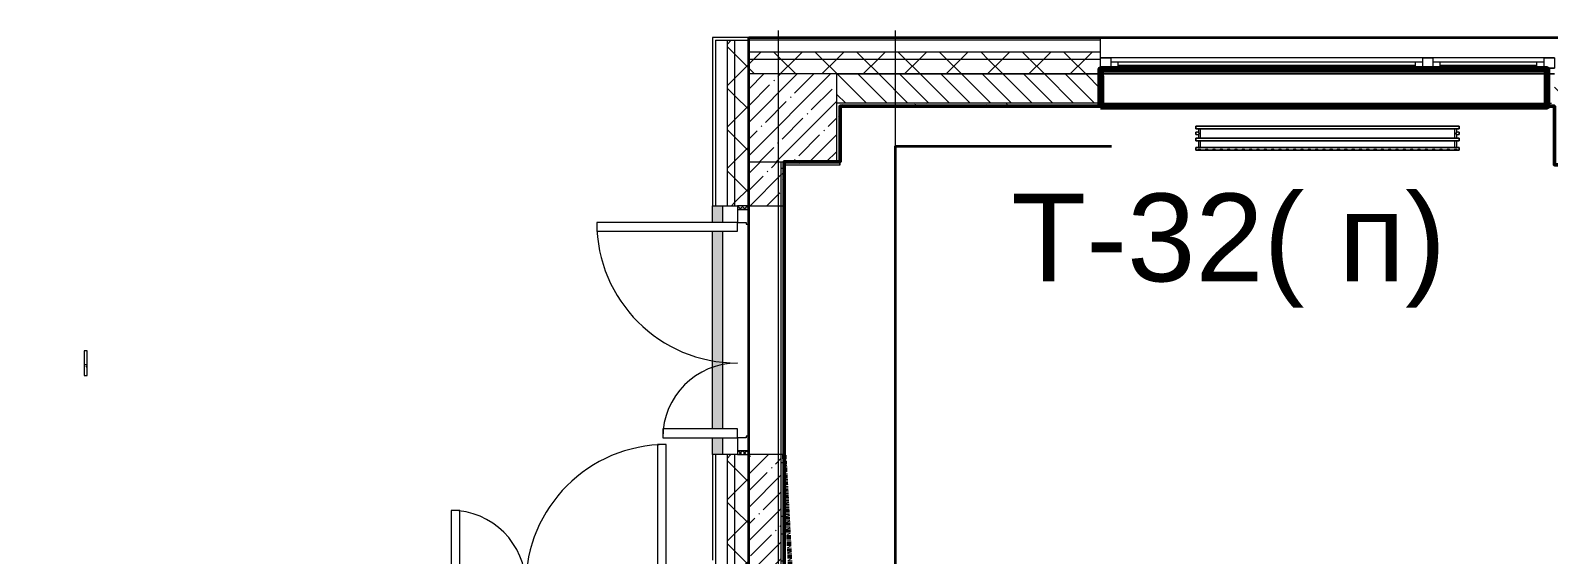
# Model space of a CAD drawing. Header units: millimetres. Extents: x -249154 to 415037, y -45458 to 354837.
# Drawn here: x 37317 to 47685, y 23680 to 27262 of the extents above; entities that cross this region are included whole.
import ezdxf

# ---------------------------------------------------------------- set-up
doc = ezdxf.new("R2010")
doc.units = ezdxf.units.MM
doc.linetypes.add('200_ШТРИХ__ш1_п0_6_', pattern=[320, 200, -120])
for name, color, linetype, lineweight in [('0) НЗ Ремонт штукатурка', 6, 'Continuous', 60), ('2)1 штукатурка', 4, 'Continuous', 35), ('2)2 штукатурка', 5, 'Continuous', 50), ('4.4) РВР ремонт Штукатурки', 160, 'зигзаг', 35), ('5.6) Перегародка WD6', 6, 'Continuous', 40), ('839 штук откосы', 3, 'Continuous', 158), ('874 шпакл откосы', 5, 'Continuous', 158), ('923 Люки', 170, 'Continuous', 120), ('A-DOOR-2', 7, 'Continuous', 5), ('A-DOOR-FRAM-2', 7, 'Continuous', 5), ('A-FLOR', 7, 'Continuous', 9), ('A-GLAZ', 7, 'Continuous', 9), ('A-GLAZ-1', 7, 'Continuous', 5), ('A-WALL', 7, 'Continuous', 5), ('I-WALL', 7, 'Continuous', 5), ('S-COLS', 7, 'Continuous', 9), ('S-COLS-1', 7, 'Continuous', 5), ('Оси', 7, 'Continuous', 9)]:
    doc.layers.add(name, color=color, linetype=linetype, lineweight=lineweight)
for name, color, linetype, lineweight, true_color in [('A-DOOR-1', 7, 'Continuous', 5, 0xc0c0c0), ('A-DOOR-FRAM-1', 7, 'Continuous', 5, 0xc0c0c0), ('A-WALL-1', 9, 'Continuous', 5, 0x808080), ('A-WALL-FNSH-1', 9, 'Continuous', 5, 0x808080), ('M-EQPM-1', 7, 'Continuous', 9, 0xb2b2b2)]:
    doc.layers.add(name, color=color, linetype=linetype, lineweight=lineweight, true_color=true_color)
doc.layers.add('A-FLOR-PATT-1', color=7, linetype='Continuous', lineweight=9, true_color=0xeef6ff, transparency=0.5)
doc.styles.add('GOST Common_1', font='', dxfattribs={"width": 0.9, "height": 250})
doc.styles.get("Standard").update_dxf_attribs({"font": 'arial.ttf'})
doc.styles.get('GOST Common_1').set_extended_font_data('GOST Common')
doc.linetypes.add('зигзаг', pattern='A,0.00254,-5.08,[131,ltypeshp.shx,S=5.08,R=0,X=-5.08,Y=0],-10.16,[131,ltypeshp.shx,S=5.08,R=180,X=5.08,Y=0],-5.08', length=20.32254)
pattern_1 = [(45, (64.7, -136.06), (-141.42136, 141.42136), []), (135, (64.7, -136.06), (-141.42136, -141.42136), [])]
pattern_2 = [(0, (64.7, -136.06), (243.84, 60.96), [20.117, -162.763, 20.117, -162.763, -975.36]), (0, (64.7, -136.06), (243.84, 60.96), [-365.76, 20.117, -345.643, 20.117, -162.763, -426.72]), (0, (64.7, -136.06), (243.84, 60.96), [-914.4, 20.117, -101.803, 20.117, -284.683]), (120, (156.14, -105.58), (-174.71291, 180.691634), [20.117, -162.763, 20.117, -162.763, -975.36]), (120, (156.14, -105.58), (-174.71291, 180.691634), [-365.76, 20.117, -345.643, 20.117, -162.763, -426.72]), (120, (156.14, -105.58), (-174.71291, 180.691634), [-914.4, 20.117, -101.803, 20.117, -284.683]), (240, (186.62, 16.34), (-69.12709, -241.651634), [20.117, -162.763, 20.117, -162.763, -975.36]), (240, (186.62, 16.34), (-69.12709, -241.651634), [-365.76, 20.117, -345.643, 20.117, -162.763, -426.72]), (240, (186.62, 16.34), (-69.12709, -241.651634), [-914.4, 20.117, -101.803, 20.117, -284.683])]

# ---------------------------------------------------------------- blocks, each defined once
blk = doc.blocks.new('BSC_Колонна _Прямоугольная - 600х600-V29-Объем проектирования 1 этажа')
at = {"layer": 'S-COLS-1'}
h = blk.add_hatch(dxfattribs=at)
h.set_pattern_fill('FP_55', color=256, style=0, pattern_type=2)
h.set_pattern_definition([(45, (-42460, -26800), (-114.04925, 114.04925), []), (45, (-42345.95, -26800), (-114.04925, 114.04925), [201.613, -40.323, 6.706, -33.617])])
h.paths.add_polyline_path([(274, -300), (300, -300), (300, 300), (-300, 300), (-300, -300), (200, -300)])
for p, q in [((300, 300), (-300, 300)), ((-300, 300), (-300, -300)), ((300, -300), (300, 300)), ((-300, -300), (300, -300))]:
    blk.add_line(p, q, dxfattribs=at)
blk = doc.blocks.new('110_Дверь_СКБ_2Ст_Наружная - ДН-1_л__ Двухстворчатая 1350 х3200 _ЛК_ в свету с верхним остеклением 2-22448815-Объем проектирования 1 этажа')
at = {"layer": 'A-DOOR-1'}
for p, q in [((754.5, 869), (694.5, 869)), ((694.5, 869), (694.5, -91)), ((754.5, -91), (754.5, 869)), ((-715.5, 419), (-715.5, -91)), ((-655.5, 419), (-715.5, 419)), ((-655.5, -91), (-655.5, 419)), ((-715.5, -91), (-655.5, -91)), ((694.5, -91), (754.5, -91))]:
    blk.add_line(p, q, dxfattribs=at)
for centre, radius, start, end in [((754.5, -91), 960, 90, 180), ((-715.5, -91), 510, 0, 90)]:
    blk.add_arc(centre, radius, start, end, dxfattribs=at)
at = {"layer": 'A-DOOR-FRAM-1'}
for p, q in [((-715.5, -91), (-805.5, -91)), ((-805.5, -91), (-805.5, -171)), ((-715.5, -151), (-715.5, -91)), ((754.5, -91), (754.5, -151)), ((844.5, -91), (754.5, -91)), ((844.5, -171), (844.5, -91)), ((-805.5, -171), (-705.5, -171)), ((-705.5, -151), (-715.5, -151)), ((-705.5, -171), (-705.5, -151)), ((754.5, -151), (744.5, -151)), ((744.5, -151), (744.5, -171)), ((744.5, -171), (844.5, -171))]:
    blk.add_line(p, q, dxfattribs=at)
blk = doc.blocks.new('120_Окно_СКБ_2Ст - 120_Окно_СКБ_2Ст 3100х2500 _мал_створка слева_-22273855-Объем проектирования 1 этажа')
at = {"layer": 'A-GLAZ'}
for p, q in [((-1550, -75), (-1550, -5)), ((-1550, -5), (-1480, -5)), ((-1480, -75), (-1550, -75)), ((-1480, -75), (-1500, -75)), ((-1500, -75), (-1500, -85)), ((-1500, -85), (670, -85)), ((670, -85), (-1500, -85)), ((-1480, -5), (-1480, -75)), ((650, -35), (-1480, -35)), ((-1480, -35), (-1480, -75)), ((-1430, -85), (-1430, -35)), ((600, -85), (600, -35)), ((650, -75), (650, -5)), ((650, -5), (720, -5)), ((650, -75), (650, -35)), ((720, -75), (650, -75)), ((670, -75), (650, -75)), ((670, -85), (670, -75)), ((720, -75), (700, -75)), ((700, -75), (700, -85)), ((700, -85), (1500, -85)), ((1500, -85), (700, -85)), ((720, -5), (720, -75)), ((1480, -35), (720, -35)), ((720, -35), (720, -75)), ((770, -85), (770, -35)), ((1430, -85), (1430, -35)), ((1480, -75), (1480, -5)), ((1480, -5), (1550, -5)), ((1480, -75), (1480, -35)), ((1550, -75), (1480, -75)), ((1500, -75), (1480, -75)), ((1500, -85), (1500, -75)), ((1550, -5), (1550, -75))]:
    blk.add_line(p, q, dxfattribs=at)
at = {"layer": 'A-GLAZ-1'}
for p, q in [((1550, -5), (-1550, -5)), ((-1550, -75), (-1500, -75)), ((-1430, -55), (600, -55)), ((600, -65), (-1430, -65)), ((670, -75), (700, -75)), ((770, -55), (1430, -55)), ((1430, -65), (770, -65)), ((1500, -75), (1550, -75))]:
    blk.add_line(p, q, dxfattribs=at)
blk = doc.blocks.new('110_Дверь_СКБ_2Ст_Наружная - ДН-1_л__ Двухстворчатая 1350 х3200 _ЛК_ в свету с верхним остеклением EI30-23529464-Объем проектирования 1 этажа')
at = {"layer": 'A-DOOR-2'}
h = blk.add_hatch(dxfattribs=at)
h.set_pattern_fill('FP_168', color=256, style=0, pattern_type=2)
h.set_pattern_definition([(135, (1451.41, 189.685), (-14.14214, -14.14214), []), (225, (1451.41, 189.685), (14.14214, -14.14214), [])])
h.paths.add_polyline_path([(844.5, -125), (869.5, -125), (869.5, -45), (844.5, -45), (844.5, -105)])
at = {"layer": 'A-DOOR-FRAM-2'}
h = blk.add_hatch(dxfattribs=at)
h.set_pattern_fill('FP_169', color=256, style=0, pattern_type=2)
h.set_pattern_definition([(45, (-671.384, 189.685), (-14.1421, 14.1421), []), (135, (-671.384, 189.685), (-14.1421, -14.1421), [])])
h.paths.add_polyline_path([(-830.5, -45), (-830.5, -125), (-805.5, -125), (-805.5, -45)])
at = {"layer": 'A-DOOR-1'}
for p, q in [((754.5, 915), (694.5, 915)), ((694.5, 915), (694.5, -45)), ((754.5, -45), (754.5, 915)), ((-715.5, 465), (-715.5, -45)), ((-655.5, 465), (-715.5, 465)), ((-655.5, -45), (-655.5, 465)), ((-715.5, -45), (-655.5, -45)), ((694.5, -45), (754.5, -45))]:
    blk.add_line(p, q, dxfattribs=at)
for centre, radius, start, end in [((754.5, -45), 960, 90, 180), ((-715.5, -45), 510, 0, 90)]:
    blk.add_arc(centre, radius, start, end, dxfattribs=at)
at = {"layer": 'A-DOOR-FRAM-1'}
for p, q in [((-805.5, -45), (-830.5, -45)), ((-830.5, -45), (-830.5, -125)), ((-715.5, -45), (-805.5, -45)), ((-805.5, -45), (-805.5, -125)), ((-805.5, -125), (-805.5, -45)), ((-715.5, -105), (-715.5, -45)), ((754.5, -45), (754.5, -105)), ((844.5, -45), (754.5, -45)), ((844.5, -125), (844.5, -45)), ((869.5, -45), (844.5, -45)), ((844.5, -45), (844.5, -125)), ((869.5, -125), (869.5, -45)), ((-830.5, -125), (-805.5, -125)), ((-805.5, -125), (-705.5, -125)), ((-705.5, -105), (-715.5, -105)), ((-705.5, -125), (-705.5, -105)), ((754.5, -105), (744.5, -105)), ((744.5, -105), (744.5, -125)), ((744.5, -125), (844.5, -125)), ((844.5, -125), (869.5, -125))]:
    blk.add_line(p, q, dxfattribs=at)
blk = doc.blocks.new('radiator_prado_classic_z_tip_30_po exemplyaru - Classic Z Тип 30-500-V248-Объем проектирования 1 этажа')
at = {"layer": 'M-EQPM-1'}
for p, q in [((0, 228), (0, 210)), ((1800, 228), (0, 228)), ((0, 210), (0, 228)), ((0, 228), (12, 228)), ((0, 210), (1800, 210)), ((18, 210), (0, 210)), ((37, 228), (12, 228)), ((12, 228), (37, 228)), ((12, 228), (17, 223)), ((12, 228), (37, 228)), ((12, 228), (17, 223)), ((17, 210), (17, 164)), ((17, 210), (17, 164)), ((18, 210), (17, 210)), ((17, 210), (18, 210)), ((32, 223), (17, 223)), ((17, 223), (32, 223)), ((32, 210), (18, 210)), ((18, 210), (32, 210)), ((32, 210), (18, 210)), ((18, 210), (17, 210)), ((17, 210), (32, 210)), ((32, 164), (32, 210)), ((32, 164), (32, 210)), ((32, 210), (32, 210)), ((32, 210), (32, 210)), ((32, 210), (32, 210)), ((1768, 210), (32, 210)), ((32, 223), (37, 228)), ((37, 228), (32, 223)), ((37, 228), (62, 228)), ((87, 228), (62, 228)), ((62, 228), (87, 228)), ((62, 228), (68, 223)), ((62, 228), (87, 228)), ((62, 228), (68, 223)), ((83, 223), (68, 223)), ((68, 223), (83, 223)), ((83, 223), (87, 228)), ((87, 228), (83, 223)), ((87, 228), (112, 228)), ((137, 228), (112, 228)), ((112, 228), (137, 228)), ((112, 228), (118, 223)), ((112, 228), (137, 228)), ((112, 228), (118, 223)), ((133, 223), (118, 223)), ((118, 223), (133, 223)), ((133, 223), (137, 228)), ((137, 228), (133, 223)), ((137, 228), (162, 228)), ((187, 228), (162, 228)), ((162, 228), (187, 228)), ((162, 228), (168, 223)), ((162, 228), (187, 228)), ((162, 228), (168, 223)), ((183, 223), (168, 223)), ((168, 223), (183, 223)), ((183, 223), (187, 228)), ((187, 228), (183, 223)), ((187, 228), (212, 228)), ((237, 228), (212, 228)), ((212, 228), (237, 228)), ((212, 228), (218, 223)), ((212, 228), (237, 228)), ((212, 228), (218, 223)), ((233, 223), (218, 223)), ((218, 223), (233, 223)), ((233, 223), (237, 228)), ((237, 228), (233, 223)), ((237, 228), (262, 228)), ((287, 228), (262, 228)), ((262, 228), (287, 228)), ((262, 228), (268, 223)), ((262, 228), (287, 228)), ((262, 228), (268, 223)), ((283, 223), (268, 223)), ((268, 223), (283, 223)), ((283, 223), (287, 228)), ((287, 228), (283, 223)), ((287, 228), (312, 228)), ((337, 228), (312, 228)), ((312, 228), (337, 228)), ((312, 228), (318, 223)), ((312, 228), (337, 228)), ((312, 228), (318, 223)), ((333, 223), (318, 223)), ((318, 223), (333, 223)), ((333, 223), (337, 228)), ((337, 228), (333, 223)), ((337, 228), (362, 228)), ((387, 228), (362, 228)), ((362, 228), (387, 228)), ((362, 228), (368, 223)), ((362, 228), (387, 228)), ((362, 228), (368, 223)), ((383, 223), (368, 223)), ((368, 223), (383, 223)), ((383, 223), (387, 228)), ((387, 228), (383, 223)), ((387, 228), (412, 228)), ((437, 228), (412, 228)), ((412, 228), (437, 228)), ((412, 228), (418, 223)), ((412, 228), (437, 228)), ((412, 228), (418, 223)), ((433, 223), (418, 223)), ((418, 223), (433, 223)), ((433, 223), (437, 228)), ((437, 228), (433, 223)), ((437, 228), (462, 228)), ((487, 228), (462, 228)), ((462, 228), (487, 228)), ((462, 228), (468, 223)), ((462, 228), (487, 228)), ((462, 228), (468, 223)), ((483, 223), (468, 223)), ((468, 223), (483, 223)), ((483, 223), (487, 228)), ((487, 228), (483, 223)), ((487, 228), (512, 228)), ((537, 228), (512, 228)), ((512, 228), (537, 228)), ((512, 228), (518, 223)), ((512, 228), (537, 228)), ((512, 228), (518, 223)), ((533, 223), (518, 223)), ((518, 223), (533, 223)), ((533, 223), (537, 228)), ((537, 228), (533, 223)), ((537, 228), (562, 228)), ((587, 228), (562, 228)), ((562, 228), (587, 228)), ((562, 228), (568, 223)), ((562, 228), (587, 228)), ((562, 228), (568, 223)), ((583, 223), (568, 223)), ((568, 223), (583, 223)), ((583, 223), (587, 228)), ((587, 228), (583, 223)), ((587, 228), (612, 228)), ((637, 228), (612, 228)), ((612, 228), (637, 228)), ((612, 228), (618, 223)), ((612, 228), (637, 228)), ((612, 228), (618, 223)), ((633, 223), (618, 223)), ((618, 223), (633, 223)), ((633, 223), (637, 228)), ((637, 228), (633, 223)), ((637, 228), (662, 228)), ((687, 228), (662, 228)), ((662, 228), (687, 228)), ((662, 228), (668, 223)), ((662, 228), (687, 228)), ((662, 228), (668, 223)), ((683, 223), (668, 223)), ((668, 223), (683, 223)), ((683, 223), (687, 228)), ((687, 228), (683, 223)), ((687, 228), (712, 228)), ((737, 228), (712, 228)), ((712, 228), (737, 228)), ((712, 228), (718, 223)), ((712, 228), (737, 228)), ((712, 228), (718, 223)), ((733, 223), (718, 223)), ((718, 223), (733, 223)), ((733, 223), (737, 228)), ((737, 228), (733, 223)), ((737, 228), (762, 228)), ((787, 228), (762, 228)), ((762, 228), (787, 228)), ((762, 228), (768, 223)), ((762, 228), (787, 228)), ((762, 228), (768, 223)), ((783, 223), (768, 223)), ((768, 223), (783, 223)), ((783, 223), (787, 228)), ((787, 228), (783, 223)), ((787, 228), (812, 228)), ((837, 228), (812, 228)), ((812, 228), (837, 228)), ((812, 228), (818, 223)), ((812, 228), (837, 228)), ((812, 228), (818, 223)), ((833, 223), (818, 223)), ((818, 223), (833, 223)), ((833, 223), (837, 228)), ((837, 228), (833, 223)), ((837, 228), (862, 228)), ((887, 228), (862, 228)), ((862, 228), (887, 228)), ((862, 228), (868, 223)), ((862, 228), (887, 228)), ((862, 228), (868, 223)), ((883, 223), (868, 223)), ((868, 223), (883, 223)), ((883, 223), (887, 228)), ((887, 228), (883, 223)), ((887, 228), (912, 228)), ((937, 228), (912, 228)), ((912, 228), (937, 228)), ((912, 228), (918, 223)), ((912, 228), (918, 223)), ((914, 228), (937, 228)), ((933, 223), (918, 223)), ((918, 223), (933, 223)), ((933, 223), (937, 228)), ((937, 228), (933, 223)), ((937, 228), (962, 228)), ((987, 228), (962, 228)), ((962, 228), (987, 228)), ((962, 228), (968, 223)), ((962, 228), (987, 228)), ((962, 228), (968, 223)), ((983, 223), (968, 223)), ((968, 223), (983, 223)), ((983, 223), (987, 228)), ((987, 228), (983, 223)), ((987, 228), (1012, 228)), ((1037, 228), (1012, 228)), ((1012, 228), (1037, 228)), ((1012, 228), (1018, 223)), ((1012, 228), (1037, 228)), ((1012, 228), (1018, 223)), ((1033, 223), (1018, 223)), ((1018, 223), (1033, 223)), ((1033, 223), (1037, 228)), ((1037, 228), (1033, 223)), ((1037, 228), (1062, 228)), ((1087, 228), (1062, 228)), ((1062, 228), (1087, 228)), ((1062, 228), (1068, 223)), ((1062, 228), (1087, 228)), ((1062, 228), (1068, 223)), ((1083, 223), (1068, 223)), ((1068, 223), (1083, 223)), ((1083, 223), (1087, 228)), ((1087, 228), (1083, 223)), ((1087, 228), (1112, 228)), ((1137, 228), (1112, 228)), ((1112, 228), (1137, 228)), ((1112, 228), (1118, 223)), ((1112, 228), (1137, 228)), ((1112, 228), (1118, 223)), ((1133, 223), (1118, 223)), ((1118, 223), (1133, 223)), ((1133, 223), (1137, 228)), ((1137, 228), (1133, 223)), ((1137, 228), (1162, 228)), ((1187, 228), (1162, 228)), ((1162, 228), (1187, 228)), ((1162, 228), (1168, 223)), ((1162, 228), (1187, 228)), ((1162, 228), (1168, 223)), ((1183, 223), (1168, 223)), ((1168, 223), (1183, 223)), ((1183, 223), (1187, 228)), ((1187, 228), (1183, 223)), ((1187, 228), (1212, 228)), ((1237, 228), (1212, 228)), ((1212, 228), (1237, 228)), ((1212, 228), (1218, 223)), ((1212, 228), (1237, 228)), ((1212, 228), (1218, 223)), ((1233, 223), (1218, 223)), ((1218, 223), (1233, 223)), ((1233, 223), (1237, 228)), ((1237, 228), (1233, 223)), ((1237, 228), (1262, 228)), ((1287, 228), (1262, 228)), ((1262, 228), (1287, 228)), ((1262, 228), (1268, 223)), ((1262, 228), (1287, 228)), ((1262, 228), (1268, 223)), ((1283, 223), (1268, 223)), ((1268, 223), (1283, 223)), ((1283, 223), (1287, 228)), ((1287, 228), (1283, 223)), ((1287, 228), (1312, 228)), ((1337, 228), (1312, 228)), ((1312, 228), (1337, 228)), ((1312, 228), (1318, 223)), ((1312, 228), (1337, 228)), ((1312, 228), (1318, 223)), ((1333, 223), (1318, 223)), ((1318, 223), (1333, 223)), ((1333, 223), (1337, 228)), ((1337, 228), (1333, 223)), ((1337, 228), (1362, 228)), ((1387, 228), (1362, 228)), ((1362, 228), (1387, 228)), ((1362, 228), (1368, 223)), ((1362, 228), (1387, 228)), ((1362, 228), (1368, 223)), ((1383, 223), (1368, 223)), ((1368, 223), (1383, 223)), ((1383, 223), (1387, 228)), ((1387, 228), (1383, 223)), ((1387, 228), (1412, 228)), ((1437, 228), (1412, 228)), ((1412, 228), (1437, 228)), ((1412, 228), (1418, 223)), ((1412, 228), (1437, 228)), ((1412, 228), (1418, 223)), ((1433, 223), (1418, 223)), ((1418, 223), (1433, 223)), ((1433, 223), (1437, 228)), ((1437, 228), (1433, 223)), ((1437, 228), (1462, 228)), ((1487, 228), (1462, 228)), ((1462, 228), (1487, 228)), ((1462, 228), (1468, 223)), ((1462, 228), (1487, 228)), ((1462, 228), (1468, 223)), ((1483, 223), (1468, 223)), ((1468, 223), (1483, 223)), ((1483, 223), (1487, 228)), ((1487, 228), (1483, 223)), ((1487, 228), (1512, 228)), ((1537, 228), (1512, 228)), ((1512, 228), (1537, 228)), ((1512, 228), (1518, 223)), ((1512, 228), (1537, 228)), ((1512, 228), (1518, 223)), ((1533, 223), (1518, 223)), ((1518, 223), (1533, 223)), ((1533, 223), (1537, 228)), ((1537, 228), (1533, 223)), ((1537, 228), (1562, 228)), ((1587, 228), (1562, 228)), ((1562, 228), (1587, 228)), ((1562, 228), (1568, 223)), ((1562, 228), (1587, 228)), ((1562, 228), (1568, 223)), ((1583, 223), (1568, 223)), ((1568, 223), (1583, 223)), ((1583, 223), (1587, 228)), ((1587, 228), (1583, 223)), ((1587, 228), (1612, 228)), ((1637, 228), (1612, 228)), ((1612, 228), (1637, 228)), ((1612, 228), (1618, 223)), ((1612, 228), (1637, 228)), ((1612, 228), (1618, 223)), ((1633, 223), (1618, 223)), ((1618, 223), (1633, 223)), ((1633, 223), (1637, 228)), ((1637, 228), (1633, 223)), ((1637, 228), (1662, 228)), ((1687, 228), (1662, 228)), ((1662, 228), (1687, 228)), ((1662, 228), (1668, 223)), ((1662, 228), (1687, 228)), ((1662, 228), (1668, 223)), ((1683, 223), (1668, 223)), ((1668, 223), (1683, 223)), ((1683, 223), (1687, 228)), ((1687, 228), (1683, 223)), ((1688, 228), (1712, 228)), ((1737, 228), (1712, 228)), ((1712, 228), (1737, 228)), ((1712, 228), (1718, 223)), ((1712, 228), (1737, 228)), ((1712, 228), (1718, 223)), ((1733, 223), (1718, 223)), ((1718, 223), (1733, 223)), ((1733, 223), (1737, 228)), ((1737, 228), (1733, 223)), ((1737, 228), (1762, 228)), ((1787, 228), (1762, 228)), ((1762, 228), (1787, 228)), ((1762, 228), (1767, 223)), ((1762, 228), (1787, 228)), ((1762, 228), (1767, 223)), ((1767, 210), (1767, 164)), ((1767, 210), (1767, 164)), ((1768, 210), (1767, 210)), ((1767, 210), (1782, 210)), ((1768, 210), (1767, 210)), ((1767, 210), (1768, 210)), ((1782, 223), (1767, 223)), ((1767, 223), (1782, 223)), ((1782, 210), (1768, 210)), ((1782, 210), (1768, 210)), ((1768, 210), (1782, 210)), ((1782, 164), (1782, 210)), ((1782, 164), (1782, 210)), ((1782, 210), (1782, 210)), ((1782, 210), (1782, 210)), ((1782, 210), (1782, 210)), ((1800, 210), (1782, 210)), ((1782, 223), (1787, 228)), ((1787, 228), (1782, 223)), ((1787, 228), (1800, 228)), ((1800, 210), (1800, 228)), ((1800, 228), (1800, 210)), ((1800, 164), (0, 164)), ((0, 164), (0, 146)), ((0, 146), (0, 164)), ((0, 164), (18, 164)), ((0, 146), (1800, 146)), ((19, 146), (0, 146)), ((17, 121), (0, 121)), ((17, 121), (0, 121)), ((0, 121), (0, 120)), ((0, 106), (0, 121)), ((0, 120), (0, 108)), ((0, 120), (0, 119)), ((0, 114), (0, 120)), ((0, 120), (0, 120)), ((0, 119), (0, 118)), ((0, 118), (0, 114)), ((0, 114), (0, 110)), ((0, 108), (0, 114)), ((0, 110), (0, 109)), ((0, 109), (0, 108)), ((0, 108), (0, 106)), ((0, 108), (0, 108)), ((0, 106), (17, 106)), ((0, 106), (17, 106)), ((18, 164), (17, 164)), ((17, 164), (18, 164)), ((17, 146), (17, 121)), ((17, 146), (17, 121)), ((17, 146), (19, 146)), ((19, 146), (17, 146)), ((17, 106), (17, 82)), ((17, 106), (17, 82)), ((32, 164), (18, 164)), ((18, 164), (32, 164)), ((32, 164), (18, 164)), ((18, 164), (17, 164)), ((17, 164), (32, 164)), ((17, 146), (19, 146)), ((32, 146), (17, 146)), ((19, 146), (32, 146)), ((32, 146), (19, 146)), ((19, 146), (32, 146)), ((32, 164), (32, 164)), ((32, 164), (32, 164)), ((32, 164), (32, 164)), ((32, 164), (1768, 164)), ((32, 82), (32, 146)), ((32, 82), (32, 146)), ((32, 146), (32, 146)), ((32, 146), (32, 146)), ((32, 146), (32, 146)), ((1768, 146), (32, 146)), ((1768, 164), (1767, 164)), ((1767, 164), (1782, 164)), ((1768, 164), (1767, 164)), ((1767, 164), (1768, 164)), ((1767, 146), (1767, 82)), ((1767, 146), (1767, 82)), ((1767, 146), (1768, 146)), ((1782, 146), (1767, 146)), ((1767, 146), (1768, 146)), ((1768, 146), (1767, 146)), ((1782, 164), (1768, 164)), ((1782, 164), (1768, 164)), ((1768, 164), (1782, 164)), ((1768, 146), (1781, 146)), ((1768, 146), (1781, 146)), ((1781, 146), (1768, 146)), ((1781, 146), (1782, 146)), ((1781, 146), (1782, 146)), ((1782, 146), (1781, 146)), ((1800, 146), (1781, 146)), ((1782, 164), (1782, 164)), ((1782, 164), (1782, 164)), ((1782, 164), (1782, 164)), ((1782, 164), (1800, 164)), ((1782, 121), (1782, 146)), ((1782, 121), (1782, 146)), ((1800, 121), (1782, 121)), ((1800, 121), (1782, 121)), ((1782, 82), (1782, 106)), ((1782, 106), (1800, 106)), ((1782, 82), (1782, 106)), ((1782, 106), (1800, 106)), ((1800, 146), (1800, 164)), ((1800, 164), (1800, 146)), ((1800, 121), (1800, 106)), ((1800, 120), (1800, 121)), ((1800, 121), (1800, 120)), ((1800, 120), (1800, 121)), ((1800, 108), (1800, 120)), ((1800, 120), (1800, 108)), ((1800, 108), (1800, 120)), ((1800, 106), (1800, 108)), ((1800, 108), (1800, 106)), ((1800, 106), (1800, 108)), ((1800, 82), (0, 82)), ((0, 82), (0, 64)), ((0, 64), (0, 82)), ((0, 82), (19, 82)), ((1800, 64), (0, 64)), ((0, 64), (1800, 64)), ((19, 82), (17, 82)), ((17, 82), (19, 82)), ((19, 82), (17, 82)), ((17, 82), (32, 82)), ((32, 82), (19, 82)), ((19, 82), (32, 82)), ((32, 82), (19, 82)), ((32, 82), (32, 82)), ((32, 82), (32, 82)), ((32, 82), (32, 82)), ((32, 82), (1768, 82)), ((1768, 82), (1767, 82)), ((1767, 82), (1782, 82)), ((1768, 82), (1767, 82)), ((1767, 82), (1768, 82)), ((1781, 82), (1768, 82)), ((1781, 82), (1768, 82)), ((1768, 82), (1781, 82)), ((1782, 82), (1781, 82)), ((1782, 82), (1781, 82)), ((1781, 82), (1782, 82)), ((1781, 82), (1800, 82)), ((1800, 64), (1800, 82)), ((1800, 82), (1800, 64))]:
    blk.add_line(p, q, dxfattribs=at)
for points, knots in [([(19, 120), (18, 121), (18, 121), (18, 121), (18, 121), (18, 121), (18, 121), (18, 121), (17, 121), (17, 121)], [0.7142857, 0.7142857, 0.7142857, 0.7142857, 0.75, 0.7857143, 0.8214286, 0.8571429, 0.8928571, 0.9285714, 1, 1, 1, 1]), ([(17, 121), (17, 121), (18, 121), (18, 121), (18, 121), (18, 121), (18, 121), (18, 121), (18, 121), (19, 120)], [0, 0, 0, 0, 0.0714286, 0.1071429, 0.1428571, 0.1785714, 0.2142857, 0.25, 0.2857143, 0.2857143, 0.2857143, 0.2857143]), ([(17, 121), (17, 121), (18, 121), (18, 121), (18, 121), (18, 121), (18, 121), (18, 121), (18, 121), (19, 120)], [0, 0, 0, 0, 0.0714286, 0.1071429, 0.1428571, 0.1785714, 0.2142857, 0.25, 0.2857143, 0.2857143, 0.2857143, 0.2857143]), ([(25, 114), (25, 114), (24, 115), (22, 117), (22, 117), (21, 118), (21, 118), (20, 119), (20, 119), (20, 119), (20, 119), (19, 120), (19, 120), (19, 120), (19, 120), (18, 121), (18, 121), (18, 121), (18, 121), (18, 121), (18, 121), (17, 121), (17, 121)], [0, 0, 0, 0, 0.142857, 0.285714, 0.357143, 0.392857, 0.428571, 0.464286, 0.5, 0.535714, 0.571429, 0.607143, 0.642857, 0.678571, 0.714286, 0.75, 0.785714, 0.821429, 0.857143, 0.892857, 0.928571, 1, 1, 1, 1]), ([(17, 106), (17, 106), (18, 107), (18, 107), (18, 107), (18, 107), (18, 107), (18, 107), (19, 108), (19, 108), (19, 108), (19, 108), (20, 109), (20, 109), (20, 109), (21, 110), (21, 110), (22, 111), (22, 111), (24, 113), (25, 114), (25, 114)], [0, 0, 0, 0, 0.071429, 0.107143, 0.142857, 0.178571, 0.214286, 0.25, 0.285714, 0.321429, 0.357143, 0.392857, 0.428571, 0.464286, 0.5, 0.571429, 0.607143, 0.642857, 0.714286, 0.857143, 1, 1, 1, 1]), ([(17, 106), (17, 106), (18, 107), (18, 107), (18, 107), (18, 107), (18, 107), (18, 107), (18, 107), (19, 108)], [0, 0, 0, 0, 0.0714286, 0.1071429, 0.1428571, 0.1785714, 0.2142857, 0.25, 0.2857143, 0.2857143, 0.2857143, 0.2857143]), ([(19, 108), (18, 107), (18, 107), (18, 107), (18, 107), (18, 107), (18, 107), (18, 107), (17, 106), (17, 106)], [0.7142857, 0.7142857, 0.7142857, 0.7142857, 0.75, 0.7857143, 0.8214286, 0.8571429, 0.8928571, 0.9285714, 1, 1, 1, 1]), ([(19, 108), (18, 107), (18, 107), (18, 107), (18, 107), (18, 107), (18, 107), (18, 107), (17, 106), (17, 106)], [0.7142857, 0.7142857, 0.7142857, 0.7142857, 0.75, 0.7857143, 0.8214286, 0.8571429, 0.8928571, 0.9285714, 1, 1, 1, 1]), ([(22, 117), (22, 117), (22, 117), (21, 118), (21, 118), (20, 119), (20, 119), (20, 119), (20, 119), (20, 119)], [0.2857143, 0.2857143, 0.2857143, 0.2857143, 0.3571429, 0.3928571, 0.4285714, 0.4642857, 0.5, 0.5357143, 0.5714286, 0.5714286, 0.5714286, 0.5714286]), ([(20, 119), (20, 119), (20, 119), (20, 119), (21, 118), (21, 118), (22, 117), (22, 117), (22, 117)], [0.4285714, 0.4285714, 0.4285714, 0.4285714, 0.4642857, 0.5, 0.5714286, 0.6071429, 0.6428571, 0.7142857, 0.7142857, 0.7142857, 0.7142857]), ([(20, 119), (20, 119), (20, 119), (20, 119), (21, 118), (21, 118), (22, 117), (22, 117), (22, 117)], [0.4285714, 0.4285714, 0.4285714, 0.4285714, 0.4642857, 0.5, 0.5714286, 0.6071429, 0.6428571, 0.7142857, 0.7142857, 0.7142857, 0.7142857]), ([(20, 109), (20, 109), (20, 109), (20, 109), (21, 110), (21, 110), (22, 111), (22, 111), (22, 111)], [0.4285714, 0.4285714, 0.4285714, 0.4285714, 0.4642857, 0.5, 0.5714286, 0.6071429, 0.6428571, 0.7142857, 0.7142857, 0.7142857, 0.7142857]), ([(22, 111), (22, 111), (22, 111), (21, 110), (21, 110), (20, 109), (20, 109), (20, 109), (20, 109), (20, 109)], [0.2857143, 0.2857143, 0.2857143, 0.2857143, 0.3571429, 0.3928571, 0.4285714, 0.4642857, 0.5, 0.5357143, 0.5714286, 0.5714286, 0.5714286, 0.5714286]), ([(22, 111), (22, 111), (22, 111), (21, 110), (21, 110), (20, 109), (20, 109), (20, 109), (20, 109), (20, 109)], [0.2857143, 0.2857143, 0.2857143, 0.2857143, 0.3571429, 0.3928571, 0.4285714, 0.4642857, 0.5, 0.5357143, 0.5714286, 0.5714286, 0.5714286, 0.5714286]), ([(1775, 114), (1775, 114), (1776, 115), (1778, 117), (1778, 117), (1779, 118), (1779, 118), (1780, 119), (1780, 119), (1780, 119), (1780, 119), (1781, 120), (1781, 120), (1781, 120), (1781, 120), (1782, 121), (1782, 121), (1782, 121), (1782, 121), (1782, 121), (1782, 121), (1782, 121), (1782, 121)], [0, 0, 0, 0, 0.142857, 0.285714, 0.357143, 0.392857, 0.428571, 0.464286, 0.5, 0.535714, 0.571429, 0.607143, 0.642857, 0.678571, 0.714286, 0.75, 0.785714, 0.821429, 0.857143, 0.892857, 0.928571, 1, 1, 1, 1]), ([(1782, 106), (1782, 106), (1782, 107), (1782, 107), (1782, 107), (1782, 107), (1782, 107), (1782, 107), (1781, 108), (1781, 108), (1781, 108), (1781, 108), (1780, 109), (1780, 109), (1780, 109), (1779, 110), (1779, 110), (1778, 111), (1778, 111), (1776, 113), (1775, 114), (1775, 114)], [0, 0, 0, 0, 0.071429, 0.107143, 0.142857, 0.178571, 0.214286, 0.25, 0.285714, 0.321429, 0.357143, 0.392857, 0.428571, 0.464286, 0.5, 0.571429, 0.607143, 0.642857, 0.714286, 0.857143, 1, 1, 1, 1]), ([(1780, 119), (1780, 119), (1780, 119), (1780, 119), (1779, 118), (1779, 118), (1778, 117), (1778, 117), (1778, 117)], [0.4285714, 0.4285714, 0.4285714, 0.4285714, 0.4642857, 0.5, 0.5714286, 0.6071429, 0.6428571, 0.7142857, 0.7142857, 0.7142857, 0.7142857]), ([(1780, 119), (1780, 119), (1780, 119), (1780, 119), (1779, 118), (1779, 118), (1778, 117), (1778, 117), (1778, 117)], [0.4285714, 0.4285714, 0.4285714, 0.4285714, 0.4642857, 0.5, 0.5714286, 0.6071429, 0.6428571, 0.7142857, 0.7142857, 0.7142857, 0.7142857]), ([(1778, 117), (1778, 117), (1778, 117), (1779, 118), (1779, 118), (1780, 119), (1780, 119), (1780, 119), (1780, 119), (1780, 119)], [0.2857143, 0.2857143, 0.2857143, 0.2857143, 0.3571429, 0.3928571, 0.4285714, 0.4642857, 0.5, 0.5357143, 0.5714286, 0.5714286, 0.5714286, 0.5714286]), ([(1778, 111), (1778, 111), (1778, 111), (1779, 110), (1779, 110), (1780, 109), (1780, 109), (1780, 109), (1780, 109), (1780, 109)], [0.2857143, 0.2857143, 0.2857143, 0.2857143, 0.3571429, 0.3928571, 0.4285714, 0.4642857, 0.5, 0.5357143, 0.5714286, 0.5714286, 0.5714286, 0.5714286]), ([(1778, 111), (1778, 111), (1778, 111), (1779, 110), (1779, 110), (1780, 109), (1780, 109), (1780, 109), (1780, 109), (1780, 109)], [0.2857143, 0.2857143, 0.2857143, 0.2857143, 0.3571429, 0.3928571, 0.4285714, 0.4642857, 0.5, 0.5357143, 0.5714286, 0.5714286, 0.5714286, 0.5714286]), ([(1780, 109), (1780, 109), (1780, 109), (1780, 109), (1779, 110), (1779, 110), (1778, 111), (1778, 111), (1778, 111)], [0.4285714, 0.4285714, 0.4285714, 0.4285714, 0.4642857, 0.5, 0.5714286, 0.6071429, 0.6428571, 0.7142857, 0.7142857, 0.7142857, 0.7142857]), ([(1782, 121), (1782, 121), (1782, 121), (1782, 121), (1782, 121), (1782, 121), (1782, 121), (1782, 121), (1782, 121), (1781, 120)], [0, 0, 0, 0, 0.0714286, 0.1071429, 0.1428571, 0.1785714, 0.2142857, 0.25, 0.2857143, 0.2857143, 0.2857143, 0.2857143]), ([(1782, 121), (1782, 121), (1782, 121), (1782, 121), (1782, 121), (1782, 121), (1782, 121), (1782, 121), (1782, 121), (1781, 120)], [0, 0, 0, 0, 0.0714286, 0.1071429, 0.1428571, 0.1785714, 0.2142857, 0.25, 0.2857143, 0.2857143, 0.2857143, 0.2857143]), ([(1781, 120), (1782, 121), (1782, 121), (1782, 121), (1782, 121), (1782, 121), (1782, 121), (1782, 121), (1782, 121), (1782, 121)], [0.7142857, 0.7142857, 0.7142857, 0.7142857, 0.75, 0.7857143, 0.8214286, 0.8571429, 0.8928571, 0.9285714, 1, 1, 1, 1]), ([(1781, 108), (1782, 107), (1782, 107), (1782, 107), (1782, 107), (1782, 107), (1782, 107), (1782, 107), (1782, 106), (1782, 106)], [0.7142857, 0.7142857, 0.7142857, 0.7142857, 0.75, 0.7857143, 0.8214286, 0.8571429, 0.8928571, 0.9285714, 1, 1, 1, 1]), ([(1781, 108), (1782, 107), (1782, 107), (1782, 107), (1782, 107), (1782, 107), (1782, 107), (1782, 107), (1782, 106), (1782, 106)], [0.7142857, 0.7142857, 0.7142857, 0.7142857, 0.75, 0.7857143, 0.8214286, 0.8571429, 0.8928571, 0.9285714, 1, 1, 1, 1]), ([(1782, 106), (1782, 106), (1782, 107), (1782, 107), (1782, 107), (1782, 107), (1782, 107), (1782, 107), (1782, 107), (1781, 108)], [0, 0, 0, 0, 0.0714286, 0.1071429, 0.1428571, 0.1785714, 0.2142857, 0.25, 0.2857143, 0.2857143, 0.2857143, 0.2857143])]:
    blk.add_open_spline(points, degree=3, knots=knots, dxfattribs=at)
for points in [[(20, 119), (19, 120), (19, 120), (19, 120), (19, 120), (19, 120), (19, 120)], [(19, 120), (19, 120), (19, 120), (19, 120), (19, 120), (19, 120), (20, 119)], [(19, 120), (19, 120), (19, 120), (19, 120), (19, 120), (19, 120), (20, 119)], [(19, 108), (19, 108), (19, 108), (19, 108), (19, 108), (19, 108), (20, 109)], [(20, 109), (19, 108), (19, 108), (19, 108), (19, 108), (19, 108), (19, 108)], [(20, 109), (19, 108), (19, 108), (19, 108), (19, 108), (19, 108), (19, 108)], [(25, 114), (25, 114), (24, 115), (23, 116), (22, 117)], [(22, 117), (23, 116), (24, 115), (25, 114), (25, 114)], [(22, 117), (23, 116), (24, 115), (25, 114), (25, 114)], [(22, 111), (23, 112), (24, 113), (25, 114), (25, 114)], [(25, 114), (25, 114), (24, 113), (23, 112), (22, 111)], [(25, 114), (25, 114), (24, 113), (23, 112), (22, 111)], [(1778, 117), (1777, 116), (1776, 115), (1775, 114), (1775, 114)], [(1778, 117), (1777, 116), (1776, 115), (1775, 114), (1775, 114)], [(1775, 114), (1775, 114), (1776, 115), (1777, 116), (1778, 117)], [(1775, 114), (1775, 114), (1776, 113), (1777, 112), (1778, 111)], [(1775, 114), (1775, 114), (1776, 113), (1777, 112), (1778, 111)], [(1778, 111), (1777, 112), (1776, 113), (1775, 114), (1775, 114)], [(1781, 120), (1781, 120), (1781, 120), (1781, 120), (1781, 120), (1781, 120), (1780, 119)], [(1781, 120), (1781, 120), (1781, 120), (1781, 120), (1781, 120), (1781, 120), (1780, 119)], [(1780, 119), (1781, 120), (1781, 120), (1781, 120), (1781, 120), (1781, 120), (1781, 120)], [(1780, 109), (1781, 108), (1781, 108), (1781, 108), (1781, 108), (1781, 108), (1781, 108)], [(1780, 109), (1781, 108), (1781, 108), (1781, 108), (1781, 108), (1781, 108), (1781, 108)], [(1781, 108), (1781, 108), (1781, 108), (1781, 108), (1781, 108), (1781, 108), (1780, 109)]]:
    blk.add_open_spline(points, degree=3, dxfattribs=at)

msp = doc.modelspace()

# ---------------------------------------------------------------- hatches: boundary and pattern name
at = {"layer": 'A-FLOR-PATT-1'}
h = msp.add_hatch(color=256, dxfattribs=at)
h.paths.add_polyline_path([(41974.7, 24363.9), (42044.7, 24363.9), (42044.7, 24478.9), (41974.7, 24478.9)])
h.paths.add_polyline_path([(41994.7, 24538.9), (42044.7, 24538.9), (42044.7, 25888.9), (41974.7, 25888.9), (41974.7, 24538.9)])
h.paths.add_polyline_path([(41974.7, 25948.9), (42044.7, 25948.9), (42044.7, 26063.9), (41974.7, 26063.9)])
at = {"layer": 'A-WALL'}
h = msp.add_hatch(dxfattribs=at)
h.set_pattern_fill('FP_24', color=256, style=0, pattern_type=2)
h.set_pattern_definition(pattern_1)
h.paths.add_polyline_path([(42124.7, 23503.7), (42124.7, 24363.9), (42074.7, 24363.9), (42074.7, 23503.7)])
h.paths.add_polyline_path([(42074.7, 26063.9), (42124.7, 26063.9), (42124.7, 27193.9), (42074.7, 27193.9), (42074.7, 26279.9)])
h = msp.add_hatch(dxfattribs=at)
h.set_pattern_fill('FP_24', color=256, style=0, pattern_type=2)
h.set_pattern_definition(pattern_1)
h.paths.add_polyline_path([(42203.9, 23503.7), (42224.7, 23503.7), (42224.7, 24363.9), (42124.7, 24363.9), (42124.7, 23503.7)])
h.paths.add_polyline_path([(42144.7, 26063.9), (42224.7, 26063.9), (42224.7, 27193.9), (42124.7, 27193.9), (42124.7, 26063.9)])
h = msp.add_hatch(dxfattribs=at)
h.set_pattern_fill('FP_24', color=256, style=0, pattern_type=2)
h.set_pattern_definition(pattern_1)
h.paths.add_polyline_path([(84814.7, 27063.9), (85034.7, 27063.9), (85034.7, 27113.9), (80414.7, 27113.9), (80414.7, 27063.9), (84813, 27063.9)])
h.paths.add_polyline_path([(77314.7, 27063.9), (77314.7, 27113.9), (76414.7, 27113.9), (76414.7, 27063.9), (77106.8, 27063.9)])
h.paths.add_polyline_path([(74314.7, 27063.9), (74314.7, 27113.9), (72974.7, 27113.9), (72974.7, 27063.9), (74012.2, 27063.9)])
h.paths.add_polyline_path([(68274.7, 27063.9), (70874.7, 27063.9), (70874.7, 27113.9), (68274.7, 27113.9)])
h.paths.add_polyline_path([(66791.5, 27063.9), (67174.7, 27063.9), (67174.7, 27113.9), (66224.7, 27113.9), (66224.7, 27063.9)])
h.paths.add_polyline_path([(60069.7, 27063.9), (61124.7, 27063.9), (61124.7, 27113.9), (60069.7, 27113.9), (60069.7, 27073.9)])
h.paths.add_polyline_path([(57507.7, 27063.9), (57769.7, 27063.9), (57769.7, 27113.9), (56924.7, 27113.9), (56924.7, 27063.9)])
h.paths.add_polyline_path([(54824.7, 27063.9), (54824.7, 27113.9), (53924.7, 27113.9), (53924.7, 27063.9), (54413.1, 27063.9)])
h.paths.add_polyline_path([(50924.7, 27063.9), (51824.7, 27063.9), (51824.7, 27113.9), (50924.7, 27113.9), (50924.7, 27073.9)])
h.paths.add_polyline_path([(47724.7, 27063.9), (48824.7, 27063.9), (48824.7, 27113.9), (47724.7, 27113.9), (47724.7, 27073.9)])
h.paths.add_polyline_path([(43066.2, 27063.9), (44624.7, 27063.9), (44624.7, 27113.9), (42224.7, 27113.9), (42224.7, 27063.9), (42844.7, 27063.9)])
h = msp.add_hatch(dxfattribs=at)
h.set_pattern_fill('FP_24', color=256, style=0, pattern_type=2)
h.set_pattern_definition(pattern_1)
h.paths.add_polyline_path([(73604.7, 26963.9), (74314.7, 26963.9), (74314.7, 27063.9), (72974.7, 27063.9), (72974.7, 26963.9), (72980.6, 26963.9)])
h.paths.add_polyline_path([(42844.7, 26963.9), (44624.7, 26963.9), (44624.7, 27063.9), (42224.7, 27063.9), (42224.7, 26963.9), (42824.7, 26963.9)])
h.paths.add_polyline_path([(84327.5, 26963.9), (85034.7, 26963.9), (85034.7, 27063.9), (80414.7, 27063.9), (80414.7, 26963.9), (84164.7, 26963.9)])
h.paths.add_polyline_path([(47724.7, 26963.9), (48824.7, 26963.9), (48824.7, 27063.9), (47724.7, 27063.9), (47724.7, 27003.6)])
h.paths.add_polyline_path([(50924.7, 26963.9), (51824.7, 26963.9), (51824.7, 27063.9), (50924.7, 27063.9), (50924.7, 27003.9)])
h.paths.add_polyline_path([(53924.7, 26963.9), (54824.7, 26963.9), (54824.7, 27063.9), (53924.7, 27063.9), (53924.7, 27003.9)])
h.paths.add_polyline_path([(57414.7, 26963.9), (57769.7, 26963.9), (57769.7, 27063.9), (56924.7, 27063.9), (56924.7, 26963.9)])
h.paths.add_polyline_path([(77106.8, 26963.9), (77314.7, 26963.9), (77314.7, 27063.9), (76414.7, 27063.9), (76414.7, 26963.9), (76814.7, 26963.9)])
h.paths.add_polyline_path([(60069.7, 26963.9), (61124.7, 26963.9), (61124.7, 27063.9), (60069.7, 27063.9), (60069.7, 27003.9)])
h.paths.add_polyline_path([(67124.7, 26963.9), (67142.7, 26965.9), (67142.7, 26973.9), (67174.7, 26973.9), (67174.7, 27063.9), (66224.7, 27063.9), (66224.7, 26963.9), (66824.7, 26963.9)])
h.paths.add_polyline_path([(70374.7, 26963.9), (70874.7, 26963.9), (70874.7, 27063.9), (68274.7, 27063.9), (68274.7, 26973.9), (68306.7, 26973.9), (68306.7, 26965.9), (70041.4, 26963.9)])
h = msp.add_hatch(dxfattribs=at)
h.set_pattern_fill('FP_2', color=256, style=0, pattern_type=2)
h.set_pattern_definition([(135, (64.7, -136.06), (-70.71068, -70.71068), [])])
h.paths.add_polyline_path([(42824.7, 26763.9), (44624.7, 26763.9), (44624.7, 26963.9), (42824.7, 26963.9), (42824.7, 26886.2)])
h.paths.add_polyline_path([(56924.7, 26763.9), (57769.7, 26763.9), (57769.7, 26963.9), (56924.7, 26963.9), (56924.7, 26886.2)])
h.paths.add_polyline_path([(80714.7, 26763.9), (80714.7, 26963.9), (80414.7, 26963.9), (80414.7, 26763.9)])
h.paths.add_polyline_path([(54224.7, 26763.9), (54224.7, 26963.9), (53924.7, 26963.9), (53924.7, 26763.9)])
h.paths.add_polyline_path([(76814.7, 26763.9), (76814.7, 26963.9), (76414.7, 26963.9), (76414.7, 26763.9), (76591, 26763.9)])
h.paths.add_polyline_path([(60069.7, 26763.9), (60224.7, 26763.9), (60224.7, 26963.9), (60069.7, 26963.9), (60069.7, 26800.4)])
h.paths.add_polyline_path([(60824.7, 26763.9), (61124.7, 26763.9), (61124.7, 26963.9), (60824.7, 26963.9), (60824.7, 26817.8)])
h.paths.add_polyline_path([(74314.7, 26763.9), (74314.7, 26963.9), (74104.7, 26963.9), (74104.7, 26763.9)])
h.paths.add_polyline_path([(47724.7, 26763.9), (48224.7, 26763.9), (48223.9, 26963.9), (47724.7, 26963.9), (47724.7, 26886.2)])
h.paths.add_polyline_path([(51464.7, 26763.9), (51824.7, 26763.9), (51824.7, 26963.9), (50924.7, 26963.9), (50924.7, 26763.9), (51406.5, 26763.9)])
h.paths.add_polyline_path([(73604.7, 26763.9), (73604.7, 26963.9), (72974.7, 26963.9), (72974.7, 26763.9), (73496.4, 26763.9)])
h.paths.add_polyline_path([(66848.7, 26763.9), (67124.7, 26763.9), (67124.7, 26963.9), (66824.7, 26963.9), (66824.7, 26763.9)])
h.paths.add_polyline_path([(70374.7, 26763.9), (70374.7, 26963.9), (68274.7, 26963.9), (68270.7, 26763.9), (69886.1, 26763.9)])
at = {"layer": 'I-WALL'}
h = msp.add_hatch(dxfattribs=at)
h.set_pattern_fill('FP_191', color=256, style=0, pattern_type=2)
h.set_pattern_definition(pattern_2)
h.paths.add_polyline_path([(44624.7, 26763.9), (44644.7, 26764.2), (44644.7, 26963.9), (44624.7, 26963.9), (44624.7, 26809.6)])
h = msp.add_hatch(dxfattribs=at)
h.set_pattern_fill('FP_191', color=256, style=0, pattern_type=2)
h.set_pattern_definition(pattern_2)
h.paths.add_polyline_path([(42844.7, 26343.9), (42844.7, 26763.9), (42824.7, 26763.9), (42824.7, 26343.9)])
h = msp.add_hatch(dxfattribs=at)
h.set_pattern_fill('FP_191', color=256, style=0, pattern_type=2)
h.set_pattern_definition(pattern_2)
h.paths.add_polyline_path([(42845.7, 26743.9), (44624.7, 26743.9), (44624.7, 26763.9), (42844.7, 26763.9), (42845.7, 26744)])
h = msp.add_hatch(dxfattribs=at)
h.set_pattern_fill('FP_1', color=256, style=0, pattern_type=2)
h.set_pattern_definition([(45, (64.7, -136.06), (-114.04925, 114.04925), []), (45, (178.75, -136.06), (-114.04925, 114.04925), [201.612, -40.322, 6.706, -33.617])])
h.paths.add_polyline_path([(42354.1, 23163.9), (42444.7, 23163.9), (42444.7, 24363.9), (42224.7, 24363.9), (42224.7, 23163.9)])
h.paths.add_polyline_path([(42224.7, 26063.9), (42444.7, 26063.9), (42444.7, 26363.9), (42224.7, 26363.9), (42224.7, 26356.2)])
h = msp.add_hatch(dxfattribs=at)
h.set_pattern_fill('FP_191', color=256, style=0, pattern_type=2)
h.set_pattern_definition(pattern_2)
h.paths.add_polyline_path([(42465.7, 26343.9), (42824.7, 26343.9), (42824.7, 26363.9), (42444.7, 26363.9), (42464.7, 26344.9)])
h.paths.add_polyline_path([(42444.7, 26343.9), (42464.7, 26343.9), (42444.7, 26363.9), (42444.7, 26356.2)])
h = msp.add_hatch(dxfattribs=at)
h.set_pattern_fill('FP_191', color=256, style=0, pattern_type=2)
h.set_pattern_definition(pattern_2)
h.paths.add_polyline_path([(42444.7, 23163.9), (42464.7, 23163.9), (42464.7, 23183.9), (42457, 23176.3)])
h.paths.add_polyline_path([(42444.7, 23163.9), (42464.7, 23184.9), (42464.7, 24363.9), (42444.7, 24363.9), (42444.7, 23176.3)])
h.paths.add_polyline_path([(42444.7, 26063.9), (42464.7, 26063.9), (42464.7, 26343.9), (42444.7, 26342.8)])
h = msp.add_hatch(dxfattribs=at)
h.set_pattern_fill('FP_191', color=256, style=0, pattern_type=2)
h.set_pattern_definition(pattern_2)
h.paths.add_polyline_path([(37704.7, 24904.2), (37704.7, 25072), (37684.7, 25072), (37684.7, 24904.2)])

# ---------------------------------------------------------------- linework, layer by layer
at = {"layer": '0) НЗ Ремонт штукатурка', "color": 3, "linetype": '200_ШТРИХ__ш1_п0_6_', "ltscale": 0.03}
msp.add_lwpolyline([(42824.7, 22563.9), (42824.7, 23163.9), (42529.3, 23183.9), (42465.7, 24363.9)], dxfattribs=at)
at = {"layer": '2)1 штукатурка'}
msp.add_lwpolyline([(42223.7, 27213.9), (58233.7, 27213.9), (58233.7, 10843.9), (42223.7, 10843.9)], close=True, dxfattribs=at)
at = {"layer": '2)2 штукатурка'}
msp.add_lwpolyline([(42464.7, 17738.9), (42464.7, 26363.9), (42845.7, 26363.9), (42845.7, 26742.9), (47724.7, 26742.9), (47724.7, 26343.4), (48845.7, 26343.4), (48845.7, 26722.9), (50903.7, 26722.9)], dxfattribs=at)
at = {"layer": '4.4) РВР ремонт Штукатурки', "ltscale": 0.1}
msp.add_lwpolyline([(43224.7, 15591.7), (43224.7, 26470.4), (44698.6, 26470.4)], dxfattribs=at)
at = {"layer": '839 штук откосы', "ltscale": 0.5}
msp.add_lwpolyline([(44624.7, 26742.9), (47674.7, 26742.9), (47674.7, 26993.9), (44624.7, 26993.9)], close=True, dxfattribs=at)
at = {"layer": '874 шпакл откосы', "ltscale": 0.5}
msp.add_lwpolyline([(44624.7, 26742.9), (47674.7, 26742.9), (47674.7, 26993.9), (44624.7, 26993.9)], close=True, dxfattribs=at)
at = {"layer": 'A-FLOR'}
for p, q in [((42845.7, 26743.9), (47704.7, 26743.9)), ((42464.7, 26063.9), (42464.7, 26343.9)), ((42465.7, 26343.9), (42844.7, 26343.9)), ((42844.7, 26343.9), (42844.7, 26356.2)), ((41974.7, 25948.9), (41974.7, 26063.9)), ((42444.7, 24363.9), (42444.7, 26063.9)), ((42444.7, 26063.9), (42464.7, 26063.9)), ((42224.7, 24488.9), (42224.7, 25938.9)), ((41974.7, 24538.9), (41974.7, 25888.9)), ((41974.7, 24363.9), (41974.7, 24478.9)), ((42464.7, 24363.9), (42444.7, 24363.9)), ((42464.7, 23441.2), (42464.7, 24363.9))]:
    msp.add_line(p, q, dxfattribs=at)
at = {"layer": 'A-WALL'}
for p, q in [((41994.7, 27193.9), (42224.7, 27193.9)), ((41994.7, 27193.9), (41994.7, 26063.9)), ((42074.7, 27193.9), (42074.7, 26063.9)), ((42124.7, 27193.9), (42124.7, 26063.9)), ((42224.7, 27213.9), (42224.7, 27063.9)), ((44624.7, 27193.9), (42224.7, 27193.9)), ((44624.7, 27213.9), (47724.7, 27213.9)), ((44624.7, 27113.9), (42224.7, 27113.9)), ((44624.7, 27063.9), (42224.7, 27063.9)), ((44644.7, 26963.9), (42824.7, 26963.9)), ((42824.7, 26963.9), (44624.7, 26963.9)), ((47724.7, 26963.9), (44644.7, 26963.9)), ((44644.7, 26763.9), (42824.7, 26763.9)), ((42844.7, 26356.2), (42844.7, 26743.9)), ((42224.7, 26063.9), (42224.7, 26363.9)), ((42465.7, 26343.9), (42464.7, 26343.9)), ((42044.7, 25948.9), (42044.7, 26063.9)), ((42044.7, 24538.9), (42044.7, 25888.9)), ((42044.7, 24363.9), (42044.7, 24478.9)), ((41994.7, 24363.9), (41994.7, 23483.7)), ((42074.7, 24363.9), (42074.7, 23503.7)), ((42124.7, 24363.9), (42124.7, 23503.7)), ((42224.7, 24363.9), (42224.7, 23483.9))]:
    msp.add_line(p, q, dxfattribs=at)
at = {"layer": 'A-WALL-1'}
for p, q in [((44624.7, 26963.9), (44624.7, 27193.9)), ((44624.7, 26963.9), (44624.7, 26743.9)), ((44644.7, 26951.9), (44644.7, 26963.9)), ((42844.7, 26743.9), (42845.7, 26743.9)), ((42444.7, 26063.9), (42444.7, 26363.9)), ((41994.7, 26063.9), (42144.7, 26063.9)), ((42224.7, 26063.9), (42444.7, 26063.9)), ((37684.7, 25072), (37684.7, 24904.2)), ((37704.7, 25072), (37684.7, 25072)), ((37704.7, 24904.2), (37704.7, 25072)), ((37684.7, 24904.2), (37704.7, 24904.2)), ((42144.7, 24363.9), (41994.7, 24363.9)), ((42444.7, 24363.9), (42224.7, 24363.9)), ((42444.7, 23163.9), (42444.7, 24363.9))]:
    msp.add_line(p, q, dxfattribs=at)
at = {"layer": 'A-WALL-FNSH-1'}
for p, q in [((42224.7, 27213.9), (41974.7, 27213.9)), ((41974.7, 27213.9), (41974.7, 26063.9)), ((44624.7, 27213.9), (42224.7, 27213.9)), ((44624.7, 27193.9), (44624.7, 27213.9)), ((44645.7, 26951.9), (44644.7, 26951.9)), ((44644.7, 26951.9), (44644.7, 26763.9)), ((44645.7, 26763.9), (44645.7, 26951.9)), ((44644.7, 26763.9), (44645.7, 26763.9)), ((42845.7, 26342.9), (42845.7, 26742.9)), ((42845.7, 26742.9), (44624.7, 26742.9)), ((44624.7, 26742.9), (44624.7, 26743.9)), ((42465.7, 26063.9), (42465.7, 26342.9)), ((42465.7, 26342.9), (42845.7, 26342.9)), ((41974.7, 26063.9), (41994.7, 26063.9)), ((42464.7, 26063.9), (42465.7, 26063.9)), ((37683.7, 25072), (37683.7, 24904.2)), ((37684.7, 25072), (37683.7, 25072)), ((37683.7, 24904.2), (37684.7, 24904.2)), ((41994.7, 24363.9), (41974.7, 24363.9)), ((41974.7, 24363.9), (41974.7, 23641.7)), ((42465.7, 24363.9), (42464.7, 24363.9)), ((42465.7, 23184.9), (42465.7, 24363.9))]:
    msp.add_line(p, q, dxfattribs=at)
at = {"layer": 'I-WALL'}
for p, q in [((44644.7, 26963.9), (47724.7, 26963.9)), ((44645.7, 26763.9), (47703.7, 26763.9)), ((47704.7, 26743.9), (42845.7, 26743.9)), ((47703.7, 26742.9), (44624.7, 26742.9))]:
    msp.add_line(p, q, dxfattribs=at)
at = {"layer": 'Оси'}
for points in [[(42424.7, -2042.3), (42424.7, 2957.7), (42424.7, 22262), (42424.7, 27262)], [(43652.8, -2042.3), (43652.8, -1322.8), (43224.7, -759.5), (43224.7, 4240.5), (43224.7, 22262), (43224.7, 27262)]]:
    msp.add_lwpolyline(points, dxfattribs=at)

# ---------------------------------------------------------------- block references
at = {"layer": 'A-DOOR-1', "rotation": 89.9999999999999}
msp.add_blockref('110_Дверь_СКБ_2Ст_Наружная - ДН-1_л__ Двухстворчатая 1350 х3200 _ЛК_ в свету с верхним остеклением EI30-23529464-Объем проектирования 1 этажа', (42099.7, 25194.4), dxfattribs=at)
at = {"layer": 'A-DOOR-1'}
msp.add_blockref('110_Дверь_СКБ_2Ст_Наружная - ДН-1_л__ Двухстворчатая 1350 х3200 _ЛК_ в свету с верхним остеклением 2-22448815-Объем проектирования 1 этажа', (40905.2, 23562.7), dxfattribs=at)
at = {"layer": 'A-GLAZ', "color": 3}
msp.add_blockref('120_Окно_СКБ_2Ст - 120_Окно_СКБ_2Ст 3100х2500 _мал_створка слева_-22273855-Объем проектирования 1 этажа', (46174.7, 27078.9), dxfattribs=at)
at = {"layer": 'M-EQPM-1', "rotation": 180}
msp.add_blockref('radiator_prado_classic_z_tip_30_po exemplyaru - Classic Z Тип 30-500-V248-Объем проектирования 1 этажа', (47074.7, 26671.9), dxfattribs=at)
at = {"layer": 'S-COLS'}
msp.add_blockref('BSC_Колонна _Прямоугольная - 600х600-V29-Объем проектирования 1 этажа', (42524.7, 26663.9), dxfattribs=at)

# ---------------------------------------------------------------- texts
at = {"layer": '5.6) Перегародка WD6', "color": 18, "lineweight": 25, "true_color": 0x000000, "char_height": 200, "width": 79.367, "attachment_point": 1, "style": 'GOST Common_1'}
for insert in [(37316.9, 24167.5), (37775.2, 24167.5)]:
    msp.add_mtext('\\fGOST Common|b0|i0|c204|p34|;\\W.9; ', dxfattribs=dict(at, insert=insert))
at = {"layer": '923 Люки', "insert": (44015.3, 26147.2), "char_height": 600, "width": 3064.482, "attachment_point": 1}
msp.add_mtext('T-32( п)', dxfattribs=at)

doc.saveas('drawing.dxf')
